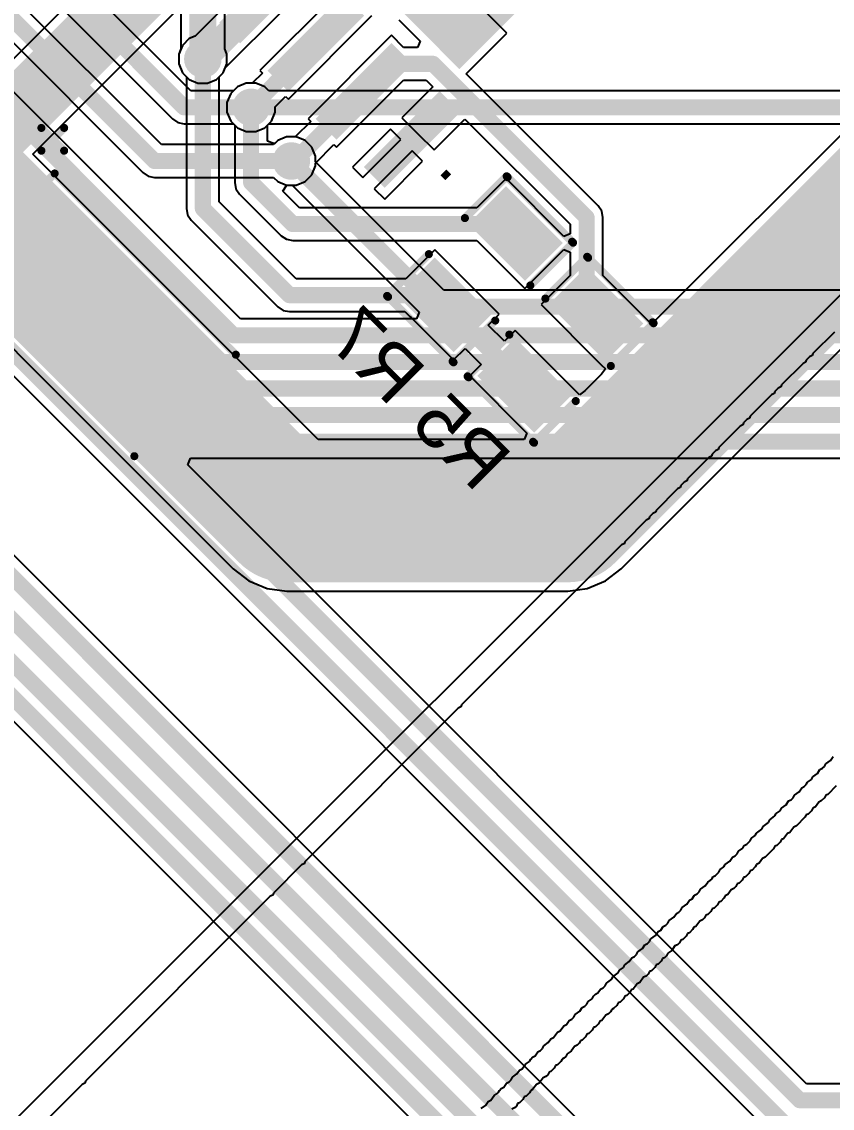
# Model space of a CAD drawing. Header units: millimetres. Extents: x 95 to 305, y 96 to 295.
# Drawn here: x 153.72 to 168.83, y 137.35 to 157.6 of the extents above; entities that cross this region are included whole.
import ezdxf

# ---------------------------------------------------------------- set-up
doc = ezdxf.new("R2010")
doc.units = ezdxf.units.MM
for name, color, linetype in [('BottomLayer', 5, 'Continuous'), ('BottomOverlay', 54, 'Continuous'), ('BottomPaste', 16, 'Continuous'), ('BottomSolder', 6, 'Continuous'), ('TopLayer', 1, 'Continuous'), ('TopSolder', 216, 'Continuous'), ('ViaHoleLayer', 16, 'Continuous')]:
    doc.layers.add(name, color=color, linetype=linetype)
doc.styles.add('Arial', font='arial.ttf', dxfattribs={"height": 0.2})

# ---------------------------------------------------------------- blocks, each defined once
blk = doc.blocks.new('HSOP_8_B_17')
at = {"layer": 'BottomLayer'}
for points in [[(-2.122, 3.7), (-1.672, 3.7), (-1.672, 1.8), (-2.122, 1.8)], [(-0.852, 3.7), (-0.402, 3.7), (-0.402, 1.8), (-0.852, 1.8)], [(0.418, 3.7), (0.868, 3.7), (0.868, 1.8), (0.418, 1.8)], [(1.688, 3.7), (2.138, 3.7), (2.138, 1.8), (1.688, 1.8)], [(-1.542, 1.15), (1.558, 1.15), (1.558, -1.25), (-1.542, -1.25)], [(-2.122, -1.9), (-1.672, -1.9), (-1.672, -3.8), (-2.122, -3.8)], [(-0.852, -1.9), (-0.402, -1.9), (-0.402, -3.8), (-0.852, -3.8)], [(0.418, -1.9), (0.868, -1.9), (0.868, -3.8), (0.418, -3.8)], [(1.688, -1.9), (2.138, -1.9), (2.138, -3.8), (1.688, -3.8)]]:
    blk.add_hatch(color=5, dxfattribs=at).paths.add_polyline_path(points)
at = {"layer": 'BottomPaste'}
for points in [[(-2.122, 3.7), (-1.672, 3.7), (-1.672, 1.8), (-2.122, 1.8)], [(-0.852, 3.7), (-0.402, 3.7), (-0.402, 1.8), (-0.852, 1.8)], [(0.418, 3.7), (0.868, 3.7), (0.868, 1.8), (0.418, 1.8)], [(1.688, 3.7), (2.138, 3.7), (2.138, 1.8), (1.688, 1.8)], [(-1.542, 1.15), (1.558, 1.15), (1.558, -1.25), (-1.542, -1.25)], [(-2.122, -1.9), (-1.672, -1.9), (-1.672, -3.8), (-2.122, -3.8)], [(-0.852, -1.9), (-0.402, -1.9), (-0.402, -3.8), (-0.852, -3.8)], [(0.418, -1.9), (0.868, -1.9), (0.868, -3.8), (0.418, -3.8)], [(1.688, -1.9), (2.138, -1.9), (2.138, -3.8), (1.688, -3.8)]]:
    blk.add_hatch(color=16, dxfattribs=at).paths.add_polyline_path(points)
at = {"layer": 'BottomSolder'}
for points in [[(-2.172, 3.75), (-1.622, 3.75), (-1.622, 1.75), (-2.172, 1.75)], [(-0.902, 3.75), (-0.352, 3.75), (-0.352, 1.75), (-0.902, 1.75)], [(0.368, 3.75), (0.918, 3.75), (0.918, 1.75), (0.368, 1.75)], [(1.638, 3.75), (2.188, 3.75), (2.188, 1.75), (1.638, 1.75)], [(-1.592, 1.2), (1.608, 1.2), (1.608, -1.3), (-1.592, -1.3)], [(-2.172, -1.85), (-1.622, -1.85), (-1.622, -3.85), (-2.172, -3.85)], [(-0.902, -1.85), (-0.352, -1.85), (-0.352, -3.85), (-0.902, -3.85)], [(0.368, -1.85), (0.918, -1.85), (0.918, -3.85), (0.368, -3.85)], [(1.638, -1.85), (2.188, -1.85), (2.188, -3.85), (1.638, -3.85)]]:
    blk.add_hatch(color=6, dxfattribs=at).paths.add_polyline_path(points)
at = {"layer": 'BottomOverlay', "text_generation_flag": 2}
blk.add_text('.', height=1, rotation=180, dxfattribs=at).set_placement((-2.992, 2.85))
blk = doc.blocks.new('RES0805_B_127')
at = {"layer": 'BottomLayer'}
for points in [[(-1.388, 0.719), (-0.488, 0.719), (-0.488, -0.678), (-1.388, -0.678)], [(0.492, 0.719), (1.392, 0.719), (1.392, -0.678), (0.492, -0.678)]]:
    blk.add_hatch(color=5, dxfattribs=at).paths.add_polyline_path(points)
at = {"layer": 'BottomPaste'}
for points in [[(-1.388, 0.719), (-0.488, 0.719), (-0.488, -0.678), (-1.388, -0.678)], [(0.492, 0.719), (1.392, 0.719), (1.392, -0.678), (0.492, -0.678)]]:
    blk.add_hatch(color=16, dxfattribs=at).paths.add_polyline_path(points)
at = {"layer": 'BottomSolder'}
for points in [[(-1.438, 0.769), (-0.438, 0.769), (-0.438, -0.728), (-1.438, -0.728)], [(0.442, 0.769), (1.442, 0.769), (1.442, -0.728), (0.442, -0.728)]]:
    blk.add_hatch(color=6, dxfattribs=at).paths.add_polyline_path(points)
at = {"layer": 'BottomOverlay', "const_width": 0.15}
for points in [[(-0.45, 0.9), (-1.575, 0.9)], [(-1.575, -0.825), (-1.575, 0.875)], [(1.575, 0.9), (0.475, 0.9)], [(1.575, -0.825), (1.575, 0.875)], [(-0.475, -0.85), (-1.575, -0.85)], [(1.575, -0.85), (0.475, -0.85)]]:
    blk.add_lwpolyline(points, dxfattribs=at)
at = {"layer": 'BottomOverlay', "const_width": 0.075}
for points in [[(-1.613, 0.9, 1), (-1.538, 0.9, 1)], [(-1.613, 0.875, 1), (-1.538, 0.875, 1)], [(-0.487, 0.9, 1), (-0.412, 0.9, 1)], [(0.438, 0.9, 1), (0.513, 0.9, 1)], [(1.538, 0.9, 1), (1.613, 0.9, 1)], [(1.538, 0.875, 1), (1.613, 0.875, 1)], [(-1.613, -0.825, 1), (-1.538, -0.825, 1)], [(-1.613, -0.85, 1), (-1.538, -0.85, 1)], [(-0.512, -0.85, 1), (-0.437, -0.85, 1)], [(0.438, -0.85, 1), (0.513, -0.85, 1)], [(1.538, -0.825, 1), (1.613, -0.825, 1)], [(1.538, -0.85, 1), (1.613, -0.85, 1)]]:
    blk.add_lwpolyline(points, format="xyb", close=True, dxfattribs=at)
blk = doc.blocks.new('RES0805_B_129')
at = {"layer": 'BottomLayer'}
for points in [[(-1.388, 0.719), (-0.488, 0.719), (-0.488, -0.678), (-1.388, -0.678)], [(0.492, 0.719), (1.392, 0.719), (1.392, -0.678), (0.492, -0.678)]]:
    blk.add_hatch(color=5, dxfattribs=at).paths.add_polyline_path(points)
at = {"layer": 'BottomPaste'}
for points in [[(-1.388, 0.719), (-0.488, 0.719), (-0.488, -0.678), (-1.388, -0.678)], [(0.492, 0.719), (1.392, 0.719), (1.392, -0.678), (0.492, -0.678)]]:
    blk.add_hatch(color=16, dxfattribs=at).paths.add_polyline_path(points)
at = {"layer": 'BottomSolder'}
for points in [[(-1.438, 0.769), (-0.438, 0.769), (-0.438, -0.728), (-1.438, -0.728)], [(0.442, 0.769), (1.442, 0.769), (1.442, -0.728), (0.442, -0.728)]]:
    blk.add_hatch(color=6, dxfattribs=at).paths.add_polyline_path(points)
at = {"layer": 'BottomOverlay', "const_width": 0.15}
for points in [[(-0.45, 0.9), (-1.575, 0.9)], [(-1.575, -0.825), (-1.575, 0.875)], [(1.575, 0.9), (0.475, 0.9)], [(1.575, -0.825), (1.575, 0.875)], [(-0.475, -0.85), (-1.575, -0.85)], [(1.575, -0.85), (0.475, -0.85)]]:
    blk.add_lwpolyline(points, dxfattribs=at)
at = {"layer": 'BottomOverlay', "const_width": 0.075}
for points in [[(-1.613, 0.9, 1), (-1.538, 0.9, 1)], [(-1.613, 0.875, 1), (-1.538, 0.875, 1)], [(-0.487, 0.9, 1), (-0.412, 0.9, 1)], [(0.437, 0.9, 1), (0.513, 0.9, 1)], [(1.537, 0.9, 1), (1.612, 0.9, 1)], [(1.537, 0.875, 1), (1.612, 0.875, 1)], [(-1.613, -0.825, 1), (-1.538, -0.825, 1)], [(-1.613, -0.85, 1), (-1.538, -0.85, 1)], [(-0.513, -0.85, 1), (-0.437, -0.85, 1)], [(0.437, -0.85, 1), (0.513, -0.85, 1)], [(1.537, -0.825, 1), (1.612, -0.825, 1)], [(1.537, -0.85, 1), (1.612, -0.85, 1)]]:
    blk.add_lwpolyline(points, format="xyb", close=True, dxfattribs=at)
blk = doc.blocks.new('CAP_TANT_D_B_192')
at = {"layer": 'BottomLayer'}
for points in [[(-4.323, 1.403), (-2.037, 1.403), (-2.037, -1.391), (-4.323, -1.391)], [(2.077, 1.403), (4.363, 1.403), (4.363, -1.391), (2.077, -1.391)]]:
    blk.add_hatch(color=5, dxfattribs=at).paths.add_polyline_path(points)
at = {"layer": 'BottomPaste'}
for points in [[(-4.323, 1.403), (-2.037, 1.403), (-2.037, -1.391), (-4.323, -1.391)], [(2.077, 1.403), (4.363, 1.403), (4.363, -1.391), (2.077, -1.391)]]:
    blk.add_hatch(color=16, dxfattribs=at).paths.add_polyline_path(points)
at = {"layer": 'BottomSolder'}
for points in [[(-4.373, 1.453), (-1.987, 1.453), (-1.987, -1.441), (-4.373, -1.441)], [(2.027, 1.453), (4.413, 1.453), (4.413, -1.441), (2.027, -1.441)]]:
    blk.add_hatch(color=6, dxfattribs=at).paths.add_polyline_path(points)
at = {"layer": 'BottomOverlay', "const_width": 0.15}
for points in [[(-1.95, 2.375), (-4.625, 2.375)], [(-4.625, -2.4), (-4.625, 2.375)], [(4.675, 2.375), (1.975, 2.375)], [(4.675, -2.4), (4.675, 2.375)], [(-1.95, -2.4), (-4.625, -2.4)], [(4.675, -2.4), (1.975, -2.4)], [(-5.05, -3.175), (-5.05, -2.575)], [(-4.75, -2.875), (-5.35, -2.875)]]:
    blk.add_lwpolyline(points, dxfattribs=at)
at = {"layer": 'BottomOverlay', "const_width": 0.075}
for points in [[(-4.663, 2.375, 1), (-4.588, 2.375, 1)], [(-4.663, 2.375, 1), (-4.588, 2.375, 1)], [(-1.988, 2.375, 1), (-1.913, 2.375, 1)], [(1.937, 2.375, 1), (2.013, 2.375, 1)], [(4.638, 2.375, 1), (4.713, 2.375, 1)], [(4.638, 2.375, 1), (4.713, 2.375, 1)], [(-4.663, -2.4, 1), (-4.588, -2.4, 1)], [(-4.663, -2.4, 1), (-4.588, -2.4, 1)], [(-1.988, -2.4, 1), (-1.913, -2.4, 1)], [(1.937, -2.4, 1), (2.013, -2.4, 1)], [(4.638, -2.4, 1), (4.713, -2.4, 1)], [(4.638, -2.4, 1), (4.713, -2.4, 1)], [(-5.088, -2.575, 1), (-5.013, -2.575, 1)], [(-5.388, -2.875, 1), (-5.313, -2.875, 1)], [(-4.788, -2.875, 1), (-4.713, -2.875, 1)], [(-5.088, -3.175, 1), (-5.013, -3.175, 1)]]:
    blk.add_lwpolyline(points, format="xyb", close=True, dxfattribs=at)

msp = doc.modelspace()

# ---------------------------------------------------------------- hatches: boundary and pattern name
at = {"layer": 'BottomLayer'}
h = msp.add_hatch(color=5, dxfattribs=at)
edge = h.paths.add_edge_path()
edge.add_arc((157.1, 156.9), 0.3, 0, 360)
h = msp.add_hatch(color=5, dxfattribs=at)
edge = h.paths.add_edge_path()
edge.add_arc((158, 156), 0.3, 0, 360)
h = msp.add_hatch(color=5, dxfattribs=at)
edge = h.paths.add_edge_path()
edge.add_arc((158.75, 155), 0.3, 0, 360)
at = {"layer": 'BottomSolder'}
h = msp.add_hatch(color=6, dxfattribs=at)
edge = h.paths.add_edge_path()
edge.add_arc((157.1, 156.9), 0.35, 0, 360)
h = msp.add_hatch(color=6, dxfattribs=at)
edge = h.paths.add_edge_path()
edge.add_arc((158, 156), 0.35, 0, 360)
h = msp.add_hatch(color=6, dxfattribs=at)
edge = h.paths.add_edge_path()
edge.add_arc((158.75, 155), 0.35, 0, 360)
at = {"layer": 'TopLayer'}
h = msp.add_hatch(color=1, dxfattribs=at)
edge = h.paths.add_edge_path()
edge.add_arc((157.1, 156.9), 0.3, 0, 360)
h = msp.add_hatch(color=1, dxfattribs=at)
edge = h.paths.add_edge_path()
edge.add_arc((158, 156), 0.3, 0, 360)
h = msp.add_hatch(color=1, dxfattribs=at)
edge = h.paths.add_edge_path()
edge.add_arc((158.75, 155), 0.3, 0, 360)
at = {"layer": 'TopSolder'}
h = msp.add_hatch(color=216, dxfattribs=at)
edge = h.paths.add_edge_path()
edge.add_arc((157.1, 156.9), 0.35, 0, 360)
h = msp.add_hatch(color=216, dxfattribs=at)
edge = h.paths.add_edge_path()
edge.add_arc((158, 156), 0.35, 0, 360)
h = msp.add_hatch(color=216, dxfattribs=at)
edge = h.paths.add_edge_path()
edge.add_arc((158.75, 155), 0.35, 0, 360)
at = {"layer": 'ViaHoleLayer'}
h = msp.add_hatch(color=16, dxfattribs=at)
edge = h.paths.add_edge_path()
edge.add_arc((157.1, 156.9), 0.15, 0, 360)
h = msp.add_hatch(color=16, dxfattribs=at)
edge = h.paths.add_edge_path()
edge.add_arc((158, 156), 0.15, 0, 360)
h = msp.add_hatch(color=16, dxfattribs=at)
edge = h.paths.add_edge_path()
edge.add_arc((158.75, 155), 0.15, 0, 360)

# ---------------------------------------------------------------- linework, layer by layer
at = {"layer": 'BottomLayer'}
for p, q in [((181.602, 168.098), (165.549, 152.046)), ((164.898, 147.402), (183.185, 165.688)), ((159.696, 163.03), (152.862, 156.197)), ((153.932, 155.127), (160.765, 161.961)), ((158.013, 158.383), (156.959, 157.329)), ((162.767, 157.384), (161.636, 158.515)), ((159.719, 158.24), (158.164, 156.684)), ((157.519, 156.735), (158.576, 157.792)), ((158.694, 156.154), (160.25, 157.709)), ((160.752, 157.632), (161.149, 157.235)), ((156.959, 157.329), (156.845, 157.281)), ((160.617, 157.342), (159.062, 155.786)), ((160.842, 157.117), (160.617, 157.342)), ((162.008, 156.625), (162.767, 157.384)), ((156.719, 157.155), (156.65, 156.99)), ((156.845, 157.281), (156.719, 157.155)), ((161.1, 157.117), (160.842, 157.117)), ((161.149, 157.235), (161.1, 157.117)), ((156.65, 156.99), (156.65, 156.81)), ((156.65, 156.81), (156.719, 156.645)), ((157.481, 156.645), (157.519, 156.735)), ((156.719, 156.645), (156.794, 156.569)), ((156.794, 156.569), (156.794, 154.115)), ((157.406, 156.569), (157.481, 156.645)), ((157.406, 154.242), (157.406, 156.569)), ((158.21, 156.638), (158.022, 156.45)), ((158.164, 156.684), (158.21, 156.638)), ((159.592, 155.256), (160.842, 156.505)), ((160.842, 156.505), (161.262, 156.505)), ((161.262, 156.505), (161.384, 156.383)), ((164.468, 154.165), (162.008, 156.625)), ((157.745, 156.381), (157.619, 156.255)), ((157.91, 156.45), (157.745, 156.381)), ((158.022, 156.45), (157.91, 156.45)), ((161.384, 156.383), (160.808, 155.807)), ((157.619, 156.255), (157.55, 156.09)), ((158.45, 156.012), (158.643, 156.205)), ((158.643, 156.205), (158.694, 156.154)), ((157.55, 156.09), (157.55, 155.91)), ((157.55, 155.91), (157.619, 155.745)), ((158.381, 155.745), (158.45, 155.91)), ((158.45, 155.91), (158.45, 156.012)), ((157.619, 155.745), (157.694, 155.669)), ((158.306, 155.669), (158.381, 155.745)), ((159.111, 155.737), (158.823, 155.45)), ((159.062, 155.786), (159.111, 155.737)), ((160.808, 155.807), (161.109, 155.507)), ((161.409, 155.206), (161.985, 155.782)), ((161.985, 155.782), (163.946, 153.822)), ((157.694, 155.669), (157.694, 154.6)), ((158.306, 155.372), (158.306, 155.669)), ((160.596, 155.595), (159.889, 154.888)), ((160.791, 155.401), (160.596, 155.595)), ((161.109, 155.507), (161.409, 155.206)), ((158.433, 155.319), (158.306, 155.372)), ((158.495, 155.381), (158.433, 155.319)), ((158.66, 155.45), (158.495, 155.381)), ((158.823, 155.45), (158.66, 155.45)), ((159.2, 154.961), (159.543, 155.305)), ((159.543, 155.305), (159.592, 155.256)), ((160.083, 154.694), (160.791, 155.401)), ((156.017, 153.043), (153.932, 155.127)), ((161.003, 155.189), (160.296, 154.481)), ((161.197, 154.994), (161.003, 155.189)), ((159.131, 154.745), (159.2, 154.91)), ((159.2, 154.91), (159.2, 154.961)), ((159.889, 154.888), (160.083, 154.694)), ((160.49, 154.287), (161.197, 154.994)), ((159.005, 154.619), (159.131, 154.745)), ((162.752, 154.673), (162.209, 154.13)), ((163.828, 153.596), (162.752, 154.673)), ((157.694, 154.6), (157.694, 154.6)), ((157.694, 154.6), (157.717, 154.483)), ((157.717, 154.483), (157.784, 154.384)), ((158.591, 154.441), (158.657, 154.545)), ((158.657, 154.545), (158.662, 154.55)), ((158.662, 154.55), (158.84, 154.55)), ((158.84, 154.55), (159.005, 154.619)), ((160.296, 154.481), (160.49, 154.287)), ((157.784, 154.384), (158.559, 153.608)), ((158.902, 154.13), (158.591, 154.441)), ((156.794, 154.115), (156.794, 154.115)), ((156.794, 154.115), (156.817, 153.998)), ((158.842, 152.806), (157.406, 154.242)), ((162.209, 154.13), (158.902, 154.13)), ((164.534, 154.065), (164.468, 154.165)), ((164.468, 154.165), (164.468, 154.165)), ((156.817, 153.998), (156.884, 153.899)), ((156.884, 153.899), (158.499, 152.284)), ((164.558, 153.948), (164.534, 154.065)), ((164.558, 152.867), (164.558, 153.948)), ((163.946, 153.822), (163.946, 153.645)), ((151.433, 153.633), (154.02, 151.046)), ((158.559, 153.608), (158.559, 153.608)), ((158.559, 153.608), (158.658, 153.542)), ((158.658, 153.542), (158.775, 153.519)), ((158.775, 153.519), (162.209, 153.519)), ((162.209, 153.519), (163.103, 152.625)), ((163.946, 153.645), (163.828, 153.596)), ((161.422, 153.344), (160.884, 152.806)), ((162.622, 152.144), (161.422, 153.344)), ((163.103, 152.625), (163.828, 153.35)), ((163.828, 153.35), (163.946, 153.301)), ((163.946, 153.301), (163.946, 152.867)), ((159.248, 149.812), (156.017, 153.043)), ((156.017, 153.043), (156.017, 153.043)), ((163.946, 152.867), (163.403, 152.325)), ((165.452, 151.973), (164.558, 152.867)), ((160.884, 152.806), (158.842, 152.806)), ((158.499, 152.284), (158.598, 152.217)), ((163.403, 152.325), (164.526, 151.202)), ((158.598, 152.217), (158.715, 152.194)), ((158.715, 152.194), (158.715, 152.194)), ((158.715, 152.194), (160.867, 152.194)), ((160.867, 152.194), (160.957, 152.103)), ((160.957, 152.103), (160.957, 152.103)), ((160.957, 152.103), (160.983, 152.086)), ((160.983, 152.086), (161.774, 151.295)), ((162.421, 151.942), (162.622, 152.144)), ((165.549, 152.046), (165.452, 151.973)), ((162.721, 151.642), (162.421, 151.942)), ((162.922, 151.844), (162.721, 151.642)), ((164.122, 150.644), (162.922, 151.844)), ((161.774, 151.295), (161.988, 151.509)), ((161.988, 151.509), (162.288, 151.209)), ((154.02, 151.046), (154.02, 151.046)), ((154.02, 151.046), (157.664, 147.402)), ((162.288, 151.209), (162.074, 150.995)), ((164.526, 151.202), (164.603, 151.125)), ((164.603, 151.125), (164.531, 151.028)), ((162.074, 150.995), (163.14, 149.929)), ((164.531, 151.028), (164.219, 150.716)), ((164.219, 150.716), (164.122, 150.644)), ((163.14, 149.929), (163.091, 149.812)), ((163.091, 149.812), (159.248, 149.812)), ((157.664, 147.402), (157.957, 147.177)), ((164.606, 147.177), (164.898, 147.402)), ((157.957, 147.177), (158.297, 147.036)), ((158.297, 147.036), (158.663, 146.988)), ((158.663, 146.988), (163.9, 146.988)), ((163.9, 146.988), (164.265, 147.036)), ((164.265, 147.036), (164.606, 147.177))]:
    msp.add_line(p, q, dxfattribs=at)
for points, const_width in [([(163.9, 148.4), (182.6, 167.1)], 2.5), ([(152.431, 154.696), (160.655, 162.92)], 1.2), ([(157.107, 156.9), (158.302, 158.095)], 0.5), ([(158.005, 156), (159.202, 157.197)], 0.3), ([(159.202, 157.197), (159.207, 157.197)], 0.3), ([(157.1, 156.9), (157.107, 156.9)], 0.5), ([(157.1, 154.115), (157.1, 156.9)], 0.3), ([(158.806, 155), (160.617, 156.811)], 0.3), ([(160.617, 156.811), (161.389, 156.811)], 0.3), ([(161.389, 156.811), (164.252, 153.948)], 0.3), ([(158, 154.6), (158, 156)], 0.3), ([(158, 156), (158.005, 156)], 0.3), ([(152.431, 154.631), (155.018, 152.044)], 2.5), ([(158.75, 155), (158.806, 155)], 0.3), ([(158, 154.6), (158.775, 153.825)], 0.3), ([(157.1, 154.115), (158.715, 152.5)], 0.3), ([(164.252, 152.325), (164.252, 153.948)], 0.3), ([(158.775, 153.825), (162.752, 153.825)], 0.3), ([(162.752, 153.825), (162.927, 153.649)], 0.3), ([(155.018, 152.044), (158.663, 148.4)], 2.5), ([(158.715, 152.5), (160.993, 152.5)], 0.3), ([(160.993, 152.5), (161.174, 152.319)], 0.3), ([(161.174, 152.319), (161.611, 152.319)], 0.3), ([(161.611, 152.319), (163.098, 150.832)], 0.3), ([(164.252, 152.325), (164.427, 152.149)], 0.3), ([(163.098, 150.819), (163.098, 150.832)], 0.3), ([(158.663, 148.4), (163.9, 148.4)], 2.5)]:
    msp.add_lwpolyline(points, dxfattribs=dict(at, const_width=const_width))
for points, const_width in [([(159.127, 157.197, 1), (159.277, 157.197, 1)], 0.15), ([(159.127, 157.197, 1), (159.277, 157.197, 1)], 0.15), ([(159.132, 157.197, 1), (159.282, 157.197, 1)], 0.15), ([(156.975, 156.9, 1), (157.225, 156.9, 1)], 0.25), ([(156.982, 156.9, 1), (157.232, 156.9, 1)], 0.25), ([(156.982, 156.9, 1), (157.232, 156.9, 1)], 0.25), ([(157.025, 156.9, 1), (157.175, 156.9, 1)], 0.15), ([(160.542, 156.811, 1), (160.692, 156.811, 1)], 0.15), ([(160.542, 156.811, 1), (160.692, 156.811, 1)], 0.15), ([(161.314, 156.811, 1), (161.464, 156.811, 1)], 0.15), ([(161.314, 156.811, 1), (161.464, 156.811, 1)], 0.15), ([(157.925, 156, 1), (158.075, 156, 1)], 0.15), ([(157.925, 156, 1), (158.075, 156, 1)], 0.15), ([(157.93, 156, 1), (158.08, 156, 1)], 0.15), ([(157.93, 156, 1), (158.08, 156, 1)], 0.15), ([(158.675, 155, 1), (158.825, 155, 1)], 0.15), ([(158.731, 155, 1), (158.881, 155, 1)], 0.15), ([(158.731, 155, 1), (158.881, 155, 1)], 0.15), ([(157.925, 154.6, 1), (158.075, 154.6, 1)], 0.15), ([(157.925, 154.6, 1), (158.075, 154.6, 1)], 0.15), ([(157.025, 154.115, 1), (157.175, 154.115, 1)], 0.15), ([(157.025, 154.115, 1), (157.175, 154.115, 1)], 0.15), ([(164.177, 153.948, 1), (164.327, 153.948, 1)], 0.15), ([(164.177, 153.948, 1), (164.327, 153.948, 1)], 0.15), ([(158.7, 153.825, 1), (158.85, 153.825, 1)], 0.15), ([(158.7, 153.825, 1), (158.85, 153.825, 1)], 0.15), ([(162.677, 153.825, 1), (162.827, 153.825, 1)], 0.15), ([(162.677, 153.825, 1), (162.827, 153.825, 1)], 0.15), ([(162.852, 153.649, 1), (163.002, 153.649, 1)], 0.15), ([(154.393, 152.044, 1), (155.643, 152.044, 1)], 1.25), ([(154.393, 152.044, 1), (155.643, 152.044, 1)], 1.25), ([(158.64, 152.5, 1), (158.79, 152.5, 1)], 0.15), ([(158.64, 152.5, 1), (158.79, 152.5, 1)], 0.15), ([(160.918, 152.5, 1), (161.068, 152.5, 1)], 0.15), ([(160.918, 152.5, 1), (161.068, 152.5, 1)], 0.15), ([(161.099, 152.319, 1), (161.249, 152.319, 1)], 0.15), ([(161.099, 152.319, 1), (161.249, 152.319, 1)], 0.15), ([(161.536, 152.319, 1), (161.686, 152.319, 1)], 0.15), ([(161.536, 152.319, 1), (161.686, 152.319, 1)], 0.15), ([(164.177, 152.325, 1), (164.327, 152.325, 1)], 0.15), ([(164.177, 152.325, 1), (164.327, 152.325, 1)], 0.15), ([(164.352, 152.149, 1), (164.502, 152.149, 1)], 0.15), ([(163.023, 150.832, 1), (163.173, 150.832, 1)], 0.15), ([(163.023, 150.832, 1), (163.173, 150.832, 1)], 0.15), ([(163.023, 150.819, 1), (163.173, 150.819, 1)], 0.15), ([(158.038, 148.4, 1), (159.288, 148.4, 1)], 1.25), ([(158.038, 148.4, 1), (159.288, 148.4, 1)], 1.25), ([(163.275, 148.4, 1), (164.525, 148.4, 1)], 1.25), ([(163.275, 148.4, 1), (164.525, 148.4, 1)], 1.25)]:
    msp.add_lwpolyline(points, format="xyb", close=True, dxfattribs=dict(at, const_width=const_width))
at = {"layer": 'BottomOverlay'}
for p, q in [((153.524, 137.052), (171.255, 154.783)), ((168.87, 151.813), (168.468, 151.412)), ((168.334, 151.254), (168.286, 151.229)), ((168.346, 151.29), (168.334, 151.254)), ((168.407, 151.351), (168.346, 151.29)), ((168.456, 151.375), (168.407, 151.351)), ((168.468, 151.412), (168.456, 151.375)), ((168.286, 151.229), (167.884, 150.828)), ((167.884, 150.828), (167.872, 150.791)), ((167.701, 150.645), (167.3, 150.244)), ((167.75, 150.669), (167.701, 150.645)), ((167.762, 150.706), (167.75, 150.669)), ((167.823, 150.767), (167.762, 150.706)), ((167.872, 150.791), (167.823, 150.767)), ((167.3, 150.244), (167.288, 150.207)), ((167.117, 150.061), (166.716, 149.659)), ((167.166, 150.085), (167.117, 150.061)), ((167.178, 150.122), (167.166, 150.085)), ((167.239, 150.183), (167.178, 150.122)), ((167.288, 150.207), (167.239, 150.183)), ((166.704, 149.623), (166.655, 149.599)), ((166.716, 149.659), (166.704, 149.623)), ((166.533, 149.477), (166.132, 149.075)), ((166.582, 149.501), (166.533, 149.477)), ((166.594, 149.538), (166.582, 149.501)), ((166.655, 149.599), (166.594, 149.538)), ((166.071, 149.014), (166.01, 148.954)), ((166.119, 149.039), (166.071, 149.014)), ((166.132, 149.075), (166.119, 149.039)), ((165.949, 148.893), (165.547, 148.491)), ((165.998, 148.917), (165.949, 148.893)), ((166.01, 148.954), (165.998, 148.917)), ((165.487, 148.43), (165.426, 148.369)), ((165.535, 148.455), (165.487, 148.43)), ((165.547, 148.491), (165.535, 148.455)), ((165.365, 148.309), (164.963, 147.907)), ((165.414, 148.333), (165.365, 148.309)), ((165.426, 148.369), (165.414, 148.333)), ((164.902, 147.846), (161.921, 144.864)), ((164.951, 147.87), (164.902, 147.846)), ((164.963, 147.907), (164.951, 147.87)), ((161.86, 144.804), (159, 141.944)), ((161.909, 144.828), (161.86, 144.804)), ((161.921, 144.864), (161.909, 144.828)), ((168.687, 143.721), (168.712, 143.769)), ((168.712, 143.769), (168.797, 143.83)), ((168.797, 143.83), (168.845, 143.903)), ((168.468, 143.526), (168.553, 143.587)), ((168.553, 143.587), (168.602, 143.66)), ((168.602, 143.66), (168.651, 143.684)), ((168.651, 143.684), (168.687, 143.721)), ((168.261, 143.319), (168.31, 143.343)), ((168.31, 143.343), (168.346, 143.38)), ((168.346, 143.38), (168.371, 143.428)), ((168.371, 143.428), (168.444, 143.477)), ((168.444, 143.477), (168.468, 143.526)), ((168.906, 143.355), (168.748, 143.197)), ((168.067, 143.1), (168.103, 143.136)), ((168.103, 143.136), (168.127, 143.185)), ((168.127, 143.185), (168.213, 143.246)), ((168.213, 143.246), (168.261, 143.319)), ((168.687, 143.136), (168.626, 143.076)), ((168.712, 143.185), (168.687, 143.136)), ((168.748, 143.197), (168.712, 143.185)), ((167.86, 142.893), (167.884, 142.942)), ((167.884, 142.942), (167.969, 143.003)), ((167.969, 143.003), (168.018, 143.076)), ((168.018, 143.076), (168.067, 143.1)), ((168.468, 142.942), (168.444, 142.893)), ((168.517, 142.966), (168.468, 142.942)), ((168.578, 143.051), (168.517, 142.966)), ((168.626, 143.076), (168.578, 143.051)), ((167.665, 142.723), (167.762, 142.796)), ((167.762, 142.796), (167.787, 142.844)), ((167.787, 142.844), (167.86, 142.893)), ((168.322, 142.771), (168.164, 142.613)), ((168.346, 142.82), (168.322, 142.771)), ((168.383, 142.832), (168.346, 142.82)), ((168.444, 142.893), (168.383, 142.832)), ((167.422, 142.479), (167.519, 142.552)), ((167.519, 142.552), (167.543, 142.601)), ((167.543, 142.601), (167.641, 142.674)), ((167.641, 142.674), (167.665, 142.723)), ((168.115, 142.589), (168.042, 142.491)), ((168.164, 142.613), (168.115, 142.589)), ((167.239, 142.272), (167.3, 142.333)), ((167.3, 142.333), (167.324, 142.382)), ((167.324, 142.382), (167.397, 142.431)), ((167.397, 142.431), (167.422, 142.479)), ((167.884, 142.358), (167.86, 142.309)), ((167.921, 142.37), (167.884, 142.358)), ((167.994, 142.467), (167.921, 142.37)), ((168.042, 142.491), (167.994, 142.467)), ((167.056, 142.09), (167.081, 142.138)), ((167.081, 142.138), (167.166, 142.199)), ((167.166, 142.199), (167.19, 142.248)), ((167.19, 142.248), (167.239, 142.272)), ((167.738, 142.187), (167.58, 142.029)), ((167.762, 142.236), (167.738, 142.187)), ((167.799, 142.248), (167.762, 142.236)), ((167.86, 142.309), (167.799, 142.248)), ((159, 141.944), (158.988, 141.907)), ((166.837, 141.895), (166.923, 141.956)), ((166.923, 141.956), (166.971, 142.029)), ((166.971, 142.029), (167.02, 142.053)), ((167.02, 142.053), (167.056, 142.09)), ((167.47, 141.919), (167.422, 141.895)), ((167.531, 142.005), (167.47, 141.919)), ((167.58, 142.029), (167.531, 142.005)), ((158.939, 141.883), (158.416, 141.36)), ((158.988, 141.907), (158.939, 141.883)), ((166.655, 141.688), (166.716, 141.749)), ((166.716, 141.749), (166.74, 141.798)), ((166.74, 141.798), (166.813, 141.846)), ((166.813, 141.846), (166.837, 141.895)), ((167.276, 141.725), (167.215, 141.664)), ((167.3, 141.773), (167.276, 141.725)), ((167.336, 141.786), (167.3, 141.773)), ((167.397, 141.846), (167.336, 141.786)), ((167.422, 141.895), (167.397, 141.846)), ((166.46, 141.493), (166.509, 141.566)), ((166.509, 141.566), (166.558, 141.591)), ((166.558, 141.591), (166.594, 141.627)), ((166.594, 141.627), (166.606, 141.664)), ((166.606, 141.664), (166.655, 141.688)), ((167.056, 141.53), (167.032, 141.481)), ((167.093, 141.542), (167.056, 141.53)), ((167.154, 141.603), (167.093, 141.542)), ((167.178, 141.652), (167.154, 141.603)), ((167.215, 141.664), (167.178, 141.652)), ((158.404, 141.323), (158.355, 141.299)), ((158.416, 141.36), (158.404, 141.323)), ((166.217, 141.25), (166.265, 141.323)), ((166.265, 141.323), (166.314, 141.347)), ((166.314, 141.347), (166.351, 141.384)), ((166.351, 141.384), (166.375, 141.433)), ((166.375, 141.433), (166.46, 141.493)), ((166.886, 141.335), (166.837, 141.311)), ((166.947, 141.42), (166.886, 141.335)), ((166.996, 141.445), (166.947, 141.42)), ((167.032, 141.481), (166.996, 141.445)), ((158.355, 141.299), (154.911, 137.855)), ((166.034, 141.092), (166.119, 141.153)), ((166.119, 141.153), (166.168, 141.226)), ((166.168, 141.226), (166.217, 141.25)), ((166.691, 141.141), (166.631, 141.08)), ((166.716, 141.189), (166.691, 141.141)), ((166.752, 141.201), (166.716, 141.189)), ((166.813, 141.262), (166.752, 141.201)), ((166.837, 141.311), (166.813, 141.262)), ((165.791, 140.848), (165.876, 140.909)), ((165.876, 140.909), (165.925, 140.982)), ((165.925, 140.982), (165.973, 141.007)), ((165.973, 141.007), (166.01, 141.043)), ((166.01, 141.043), (166.034, 141.092)), ((166.472, 140.946), (166.448, 140.897)), ((166.509, 140.958), (166.472, 140.946)), ((166.57, 141.019), (166.509, 140.958)), ((166.594, 141.068), (166.57, 141.019)), ((166.631, 141.08), (166.594, 141.068)), ((165.633, 140.666), (165.681, 140.739)), ((165.681, 140.739), (165.73, 140.763)), ((165.73, 140.763), (165.766, 140.8)), ((165.766, 140.8), (165.791, 140.848)), ((166.253, 140.727), (166.229, 140.678)), ((166.29, 140.739), (166.253, 140.727)), ((166.363, 140.836), (166.29, 140.739)), ((166.411, 140.861), (166.363, 140.836)), ((166.448, 140.897), (166.411, 140.861)), ((165.426, 140.459), (165.45, 140.508)), ((165.45, 140.508), (165.535, 140.569)), ((165.535, 140.569), (165.584, 140.642)), ((165.584, 140.642), (165.633, 140.666)), ((166.107, 140.556), (166.046, 140.496)), ((166.132, 140.605), (166.107, 140.556)), ((166.168, 140.617), (166.132, 140.605)), ((166.229, 140.678), (166.168, 140.617)), ((165.207, 140.264), (165.292, 140.325)), ((165.292, 140.325), (165.341, 140.398)), ((165.341, 140.398), (165.389, 140.423)), ((165.389, 140.423), (165.426, 140.459)), ((165.9, 140.374), (165.839, 140.289)), ((165.949, 140.398), (165.9, 140.374)), ((165.986, 140.435), (165.949, 140.398)), ((166.01, 140.483), (165.986, 140.435)), ((166.046, 140.496), (166.01, 140.483)), ((165.048, 140.082), (165.097, 140.155)), ((165.097, 140.155), (165.146, 140.179)), ((165.146, 140.179), (165.182, 140.216)), ((165.182, 140.216), (165.207, 140.264)), ((165.669, 140.143), (165.645, 140.094)), ((165.706, 140.155), (165.669, 140.143)), ((165.742, 140.191), (165.706, 140.155)), ((165.766, 140.24), (165.742, 140.191)), ((165.839, 140.289), (165.766, 140.24)), ((164.842, 139.875), (164.866, 139.924)), ((164.866, 139.924), (164.939, 139.972)), ((164.939, 139.972), (164.963, 140.021)), ((164.963, 140.021), (165.048, 140.082)), ((165.426, 139.899), (165.401, 139.851)), ((165.462, 139.911), (165.426, 139.899)), ((165.523, 139.972), (165.462, 139.911)), ((165.547, 140.021), (165.523, 139.972)), ((165.584, 140.033), (165.547, 140.021)), ((165.645, 140.094), (165.584, 140.033)), ((164.623, 139.68), (164.72, 139.753)), ((164.72, 139.753), (164.744, 139.802)), ((164.744, 139.802), (164.842, 139.875)), ((165.243, 139.692), (165.194, 139.668)), ((165.316, 139.79), (165.243, 139.692)), ((165.365, 139.814), (165.316, 139.79)), ((165.401, 139.851), (165.365, 139.814)), ((164.416, 139.473), (164.464, 139.498)), ((164.464, 139.498), (164.513, 139.571)), ((164.513, 139.571), (164.562, 139.595)), ((164.562, 139.595), (164.598, 139.632)), ((164.598, 139.632), (164.623, 139.68)), ((165.061, 139.51), (165, 139.449)), ((165.085, 139.558), (165.061, 139.51)), ((165.121, 139.571), (165.085, 139.558)), ((165.194, 139.668), (165.121, 139.571)), ((164.221, 139.254), (164.257, 139.291)), ((164.257, 139.291), (164.282, 139.339)), ((164.282, 139.339), (164.355, 139.388)), ((164.355, 139.388), (164.379, 139.437)), ((164.379, 139.437), (164.416, 139.473)), ((164.842, 139.315), (164.817, 139.266)), ((164.878, 139.327), (164.842, 139.315)), ((164.939, 139.388), (164.878, 139.327)), ((164.963, 139.437), (164.939, 139.388)), ((165, 139.449), (164.963, 139.437)), ((164.014, 139.047), (164.038, 139.096)), ((164.038, 139.096), (164.124, 139.157)), ((164.124, 139.157), (164.172, 139.23)), ((164.172, 139.23), (164.221, 139.254)), ((164.659, 139.108), (164.61, 139.084)), ((164.696, 139.145), (164.659, 139.108)), ((164.72, 139.193), (164.696, 139.145)), ((164.756, 139.206), (164.72, 139.193)), ((164.817, 139.266), (164.756, 139.206)), ((163.758, 138.792), (163.831, 138.889)), ((163.831, 138.889), (163.88, 138.913)), ((163.88, 138.913), (163.929, 138.987)), ((163.929, 138.987), (163.978, 139.011)), ((163.978, 139.011), (164.014, 139.047)), ((164.476, 138.926), (164.416, 138.865)), ((164.501, 138.974), (164.476, 138.926)), ((164.537, 138.987), (164.501, 138.974)), ((164.61, 139.084), (164.537, 138.987)), ((163.637, 138.67), (163.71, 138.767)), ((163.71, 138.767), (163.758, 138.792)), ((164.233, 138.682), (164.172, 138.621)), ((164.257, 138.731), (164.233, 138.682)), ((164.294, 138.743), (164.257, 138.731)), ((164.355, 138.804), (164.294, 138.743)), ((164.379, 138.853), (164.355, 138.804)), ((164.416, 138.865), (164.379, 138.853)), ((163.43, 138.463), (163.454, 138.512)), ((163.454, 138.512), (163.539, 138.573)), ((163.539, 138.573), (163.588, 138.646)), ((163.588, 138.646), (163.637, 138.67)), ((164.026, 138.5), (163.965, 138.415)), ((164.075, 138.524), (164.026, 138.5)), ((164.111, 138.561), (164.075, 138.524)), ((164.136, 138.609), (164.111, 138.561)), ((164.172, 138.621), (164.136, 138.609)), ((163.211, 138.268), (163.247, 138.305)), ((163.247, 138.305), (163.296, 138.329)), ((163.296, 138.329), (163.345, 138.402)), ((163.345, 138.402), (163.393, 138.427)), ((163.393, 138.427), (163.43, 138.463)), ((163.831, 138.281), (163.795, 138.268)), ((163.868, 138.317), (163.831, 138.281)), ((163.892, 138.366), (163.868, 138.317)), ((163.965, 138.415), (163.892, 138.366)), ((163.004, 138.062), (163.053, 138.086)), ((163.053, 138.086), (163.113, 138.171)), ((163.113, 138.171), (163.186, 138.22)), ((163.186, 138.22), (163.211, 138.268)), ((163.649, 138.098), (163.588, 138.037)), ((163.673, 138.147), (163.649, 138.098)), ((163.71, 138.159), (163.673, 138.147)), ((163.771, 138.22), (163.71, 138.159)), ((163.795, 138.268), (163.771, 138.22)), ((162.809, 137.843), (162.846, 137.879)), ((162.846, 137.879), (162.87, 137.928)), ((162.87, 137.928), (162.955, 137.989)), ((162.955, 137.989), (163.004, 138.062)), ((163.442, 137.916), (163.369, 137.818)), ((163.491, 137.94), (163.442, 137.916)), ((163.527, 137.976), (163.491, 137.94)), ((163.552, 138.025), (163.527, 137.976)), ((163.588, 138.037), (163.552, 138.025)), ((154.85, 137.794), (153.645, 136.589)), ((154.899, 137.818), (154.85, 137.794)), ((154.911, 137.855), (154.899, 137.818)), ((162.602, 137.636), (162.627, 137.684)), ((162.627, 137.684), (162.663, 137.721)), ((162.663, 137.721), (162.712, 137.745)), ((162.712, 137.745), (162.761, 137.818)), ((162.761, 137.818), (162.809, 137.843)), ((163.211, 137.684), (163.186, 137.636)), ((163.247, 137.697), (163.211, 137.684)), ((163.32, 137.794), (163.247, 137.697)), ((163.369, 137.818), (163.32, 137.794)), ((162.371, 137.404), (162.42, 137.477)), ((162.42, 137.477), (162.468, 137.502)), ((162.468, 137.502), (162.529, 137.587)), ((162.529, 137.587), (162.602, 137.636)), ((163.065, 137.514), (163.004, 137.453)), ((163.089, 137.563), (163.065, 137.514)), ((163.126, 137.575), (163.089, 137.563)), ((163.186, 137.636), (163.126, 137.575)), ((162.286, 137.344), (162.371, 137.404)), ((162.907, 137.356), (162.858, 137.331)), ((162.943, 137.392), (162.907, 137.356)), ((162.967, 137.441), (162.943, 137.392)), ((163.004, 137.453), (162.967, 137.441))]:
    msp.add_line(p, q, dxfattribs=at)
at = {"layer": 'TopLayer'}
for p, q in [((113.784, 184.347), (163.347, 134.784)), ((164.527, 136.706), (129.506, 171.727)), ((139.384, 165.184), (167.735, 136.833)), ((157.508, 157.091), (157.508, 162.881)), ((156.692, 162.712), (156.692, 157.091)), ((157.8, 152.058), (149.906, 159.952)), ((156.327, 155.306), (153.306, 158.327)), ((156.877, 156.306), (155.056, 158.127)), ((152.784, 157.984), (155.984, 154.784)), ((154.534, 157.784), (156.534, 155.784)), ((156.692, 157.091), (156.65, 156.99)), ((156.65, 156.99), (156.65, 156.81)), ((157.55, 156.99), (157.508, 157.091)), ((157.55, 156.81), (157.55, 156.99)), ((156.65, 156.81), (156.719, 156.645)), ((157.481, 156.645), (157.55, 156.81)), ((156.719, 156.645), (156.845, 156.519)), ((156.845, 156.519), (157.01, 156.45)), ((157.19, 156.45), (157.355, 156.519)), ((157.355, 156.519), (157.481, 156.645)), ((157.669, 156.306), (156.877, 156.306)), ((157.01, 156.45), (157.19, 156.45)), ((157.745, 156.381), (157.669, 156.306)), ((157.91, 156.45), (157.745, 156.381)), ((158.09, 156.45), (157.91, 156.45)), ((158.255, 156.381), (158.09, 156.45)), ((158.331, 156.306), (158.255, 156.381)), ((170.896, 156.306), (158.331, 156.306)), ((156.534, 155.784), (156.633, 155.717)), ((156.633, 155.717), (156.75, 155.694)), ((156.75, 155.694), (157.669, 155.694)), ((157.669, 155.694), (157.745, 155.619)), ((158.255, 155.619), (158.331, 155.694)), ((158.331, 155.694), (171.037, 155.694)), ((157.745, 155.619), (157.91, 155.55)), ((157.91, 155.55), (158.09, 155.55)), ((158.09, 155.55), (158.255, 155.619)), ((158.419, 155.306), (156.327, 155.306)), ((158.495, 155.381), (158.419, 155.306)), ((158.66, 155.45), (158.495, 155.381)), ((158.84, 155.45), (158.66, 155.45)), ((159.005, 155.381), (158.84, 155.45)), ((159.131, 155.255), (159.005, 155.381)), ((159.2, 155.09), (159.131, 155.255)), ((159.2, 154.983), (159.2, 155.09)), ((161.59, 152.593), (159.2, 154.983)), ((155.984, 154.784), (156.083, 154.717)), ((156.083, 154.717), (156.2, 154.694)), ((156.2, 154.694), (158.419, 154.694)), ((158.419, 154.694), (158.495, 154.619)), ((158.495, 154.619), (158.66, 154.55)), ((158.66, 154.55), (158.767, 154.55)), ((158.767, 154.55), (161.133, 152.185)), ((173.972, 152.593), (161.59, 152.593)), ((161.08, 152.058), (157.8, 152.058)), ((161.133, 152.185), (161.08, 152.058)), ((156.819, 149.339), (156.871, 149.466)), ((156.871, 149.466), (190.045, 149.466)), ((168.352, 137.806), (156.819, 149.339)), ((186.824, 137.806), (168.352, 137.806))]:
    msp.add_line(p, q, dxfattribs=at)
for points, const_width in [([(114, 184.564), (163.564, 135)], 0.3), ([(114.656, 184.544), (163.75, 135.45)], 0.3), ([(127.92, 172.08), (164.1, 135.9)], 0.3), ([(129.2, 171.6), (164.4, 136.4)], 0.3), ([(140.159, 165.566), (168.225, 137.5)], 0.3), ([(139.6, 165.4), (168.052, 136.948)], 0.3), ([(157.1, 156.9), (157.1, 162.881)], 0.5), ([(146, 160.475), (156.703, 149.772)], 0.3), ([(147, 160.225), (156.958, 150.267)], 0.3), ([(148, 159.975), (157.213, 150.762)], 0.3), ([(149.6, 159.825), (157.673, 151.752)], 0.3), ([(148.918, 159.782), (157.443, 151.257)], 0.3), ([(153, 158.2), (156.2, 155)], 0.3), ([(154.75, 158), (156.75, 156)], 0.3), ([(156.75, 156), (171.164, 156)], 0.3), ([(156.2, 155), (158.75, 155)], 0.3), ([(158.75, 155), (161.463, 152.287)], 0.3), ([(161.463, 152.287), (191.192, 152.287)], 0.3), ([(157.673, 151.752), (191.02, 151.752)], 0.3), ([(157.443, 151.257), (190.808, 151.257)], 0.3), ([(157.213, 150.762), (190.595, 150.762)], 0.3), ([(156.958, 150.267), (190.383, 150.267)], 0.3), ([(156.703, 149.772), (190.171, 149.772)], 0.3), ([(168.225, 137.5), (186.95, 137.5)], 0.3)]:
    msp.add_lwpolyline(points, dxfattribs=dict(at, const_width=const_width))
for points, const_width in [([(156.975, 156.9, 1), (157.225, 156.9, 1)], 0.25), ([(156.675, 156, 1), (156.825, 156, 1)], 0.15), ([(156.675, 156, 1), (156.825, 156, 1)], 0.15), ([(156.125, 155, 1), (156.275, 155, 1)], 0.15), ([(156.125, 155, 1), (156.275, 155, 1)], 0.15), ([(158.675, 155, 1), (158.825, 155, 1)], 0.15), ([(158.675, 155, 1), (158.825, 155, 1)], 0.15), ([(161.388, 152.287, 1), (161.538, 152.287, 1)], 0.15), ([(161.388, 152.287, 1), (161.538, 152.287, 1)], 0.15), ([(157.598, 151.752, 1), (157.748, 151.752, 1)], 0.15), ([(157.598, 151.752, 1), (157.748, 151.752, 1)], 0.15), ([(157.368, 151.257, 1), (157.518, 151.257, 1)], 0.15), ([(157.368, 151.257, 1), (157.518, 151.257, 1)], 0.15), ([(157.138, 150.762, 1), (157.288, 150.762, 1)], 0.15), ([(157.138, 150.762, 1), (157.288, 150.762, 1)], 0.15), ([(156.883, 150.267, 1), (157.033, 150.267, 1)], 0.15), ([(156.883, 150.267, 1), (157.033, 150.267, 1)], 0.15), ([(156.628, 149.772, 1), (156.778, 149.772, 1)], 0.15), ([(156.628, 149.772, 1), (156.778, 149.772, 1)], 0.15), ([(168.15, 137.5, 1), (168.3, 137.5, 1)], 0.15), ([(168.15, 137.5, 1), (168.3, 137.5, 1)], 0.15)]:
    msp.add_lwpolyline(points, format="xyb", close=True, dxfattribs=dict(at, const_width=const_width))

# ---------------------------------------------------------------- block references
for name, p, rotation in [('HSOP_8_B_17', (161.606, 158.686), 135), ('CAP_TANT_D_B_192', (152.765, 149.8), 225), ('RES0805_B_127', (162.25, 153), 225), ('RES0805_B_129', (163.75, 151.5), 225)]:
    msp.add_blockref(name, p, dxfattribs=dict(rotation=rotation))

# ---------------------------------------------------------------- texts
at = {"layer": 'BottomOverlay', "style": 'Arial', "text_generation_flag": 2}
for s, p in [('R7', (160.6, 150.4)), ('R5', (162.2, 148.8))]:
    msp.add_text(s, height=1, rotation=315, dxfattribs=at).set_placement(p)

doc.saveas('drawing.dxf')
